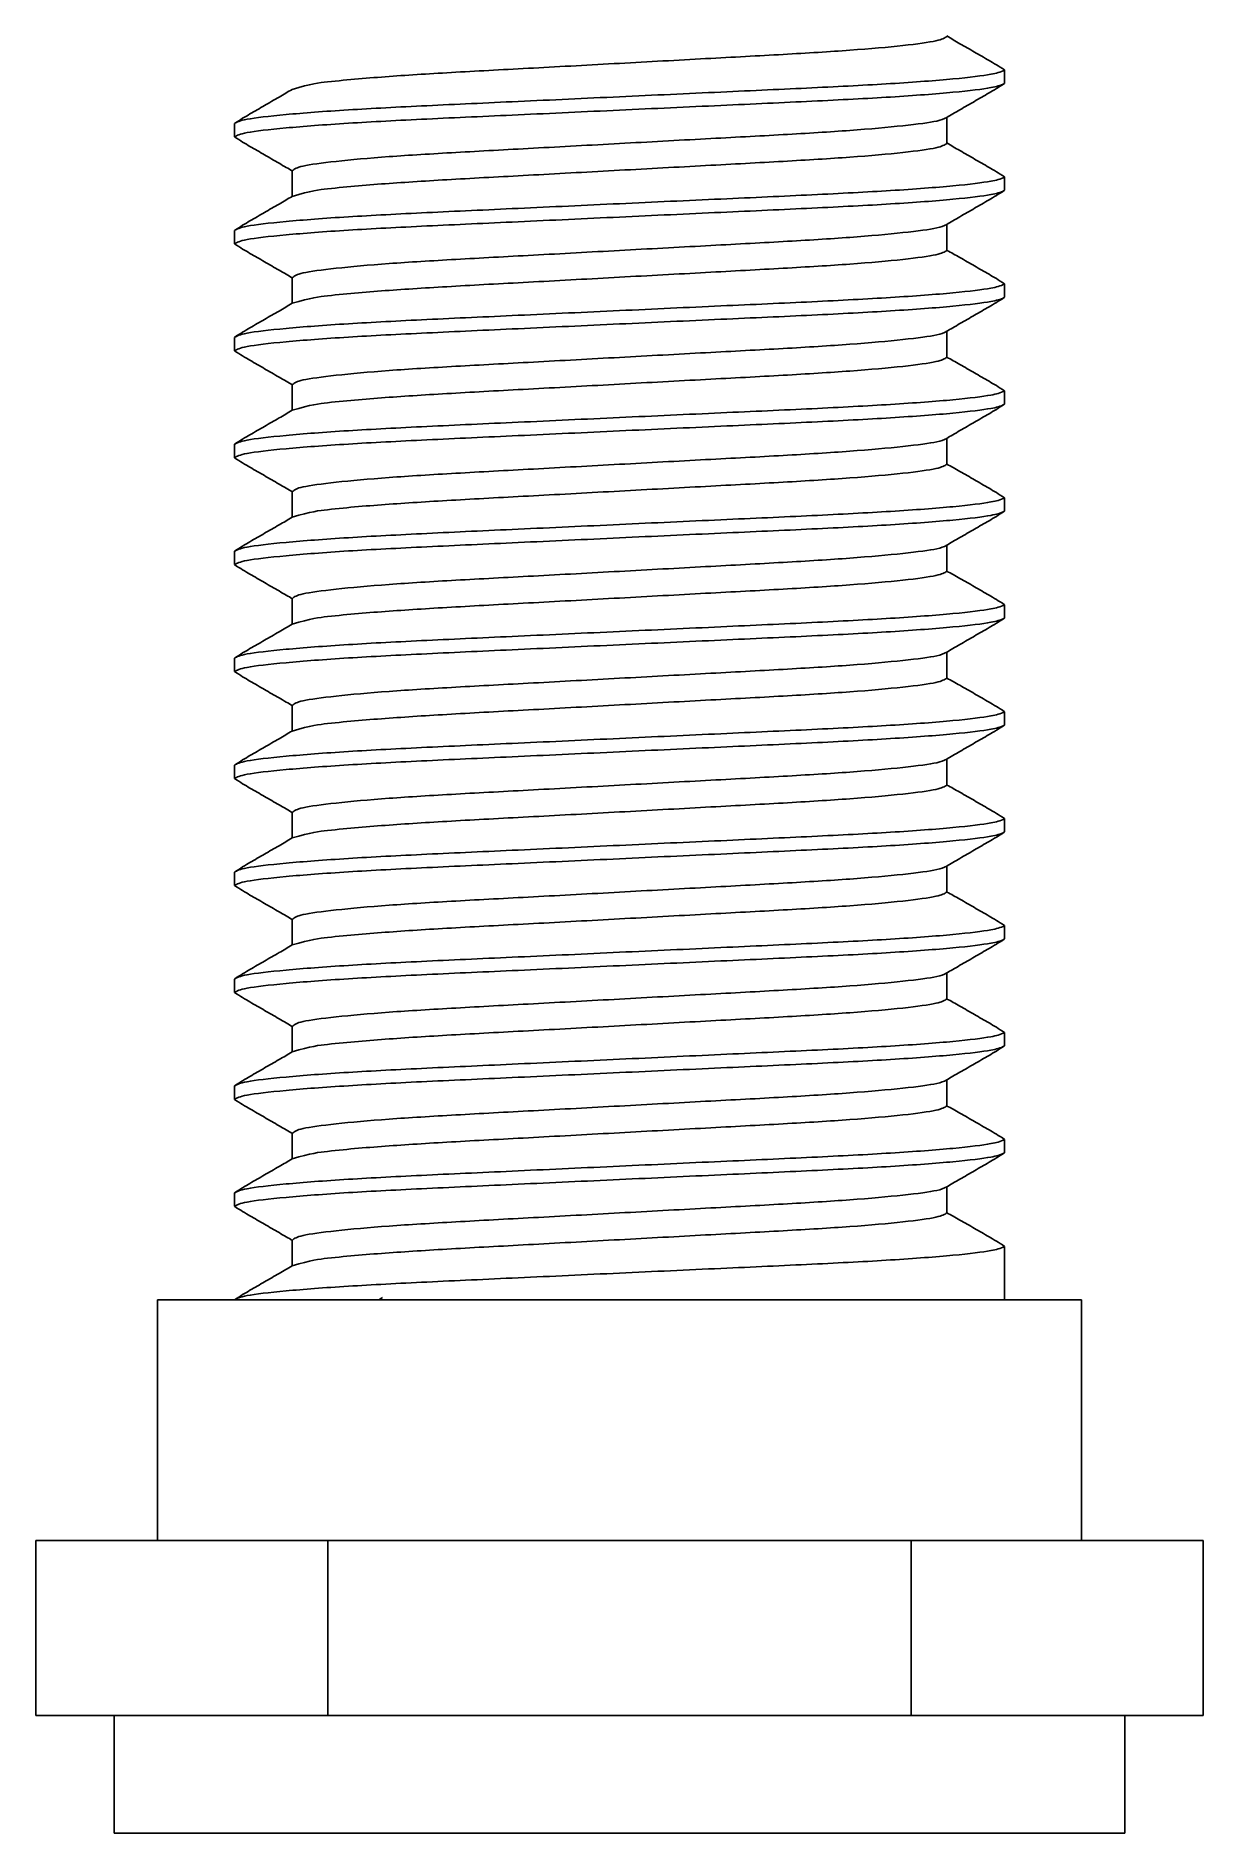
# Model space of a CAD drawing. Header units: inches. Extents: x -0.61 to 0.61, y 0 to 1.87.
import ezdxf

# ---------------------------------------------------------------- set-up
doc = ezdxf.new("R2010")
doc.units = ezdxf.units.IN
doc.header["$LTSCALE"] = 0.5
doc.header["$MEASUREMENT"] = 0
doc.layers.add('Hardware', color=242, linetype='CONTINUOUS')

msp = doc.modelspace()

# ---------------------------------------------------------------- linework, layer by layer
at = {"layer": 'Hardware', "transparency": 16777216}
for p, q in [((0.4, 1.8179), (0.4, 1.8318)), ((-0.4, 1.7623), (-0.4, 1.7762)), ((0.3399, 1.7554), (0.3399, 1.7825)), ((-0.3399, 1.7005), (-0.3399, 1.7269)), ((0.4, 1.7068), (0.4, 1.7207)), ((-0.4, 1.6512), (-0.4, 1.6651)), ((0.3399, 1.6443), (0.3399, 1.6714)), ((-0.3399, 1.5894), (-0.3399, 1.6158)), ((0.4, 1.5957), (0.4, 1.6096)), ((-0.4, 1.5401), (-0.4, 1.554)), ((0.3399, 1.5332), (0.3399, 1.5603)), ((-0.3399, 1.4783), (-0.3399, 1.5047)), ((0.4, 1.4846), (0.4, 1.4984)), ((-0.4, 1.429), (-0.4, 1.4429)), ((0.3399, 1.4221), (0.3399, 1.4491)), ((-0.3399, 1.3672), (-0.3399, 1.3936)), ((0.4, 1.3734), (0.4, 1.3873)), ((-0.4, 1.3179), (-0.4, 1.3318)), ((0.3399, 1.3109), (0.3399, 1.338)), ((-0.3399, 1.2561), (-0.3399, 1.2825)), ((0.4, 1.2623), (0.4, 1.2762)), ((-0.4, 1.2068), (-0.4, 1.2207)), ((0.3399, 1.1998), (0.3399, 1.2269)), ((-0.3399, 1.145), (-0.3399, 1.1714)), ((0.4, 1.1512), (0.4, 1.1651)), ((-0.4, 1.0957), (-0.4, 1.1096)), ((0.3399, 1.0887), (0.3399, 1.1158)), ((-0.3399, 1.0339), (-0.3399, 1.0603)), ((0.4, 1.0401), (0.4, 1.054)), ((-0.4, 0.9846), (-0.4, 0.9984)), ((0.3399, 0.9776), (0.3399, 1.0047)), ((-0.3399, 0.9227), (-0.3399, 0.9491)), ((0.4, 0.929), (0.4, 0.9429)), ((-0.4, 0.8734), (-0.4, 0.8873)), ((0.3399, 0.8665), (0.3399, 0.8936)), ((-0.3399, 0.8116), (-0.3399, 0.838)), ((0.4, 0.8179), (0.4, 0.8318)), ((-0.4, 0.7623), (-0.4, 0.7762)), ((0.3399, 0.7554), (0.3399, 0.7825)), ((-0.3399, 0.7005), (-0.3399, 0.7269)), ((0.4, 0.7068), (0.4, 0.7207)), ((-0.4, 0.6512), (-0.4, 0.6651)), ((0.3399, 0.6443), (0.3399, 0.6714)), ((-0.3399, 0.5894), (-0.3399, 0.6158)), ((0.4, 0.554), (0.4, 0.6096)), ((-0.48, 0.554), (-0.48, 0.304)), ((0.48, 0.554), (-0.48, 0.554)), ((0.48, 0.304), (0.48, 0.554)), ((-0.6062, 0.122), (-0.6062, 0.304)), ((-0.3031, 0.304), (-0.6062, 0.304)), ((-0.3031, 0.122), (-0.3031, 0.304)), ((0.3031, 0.304), (-0.3031, 0.304)), ((0.3031, 0.122), (0.3031, 0.304)), ((0.6062, 0.304), (0.3031, 0.304)), ((0.6062, 0.122), (0.6062, 0.304)), ((-0.3031, 0.122), (-0.6062, 0.122)), ((-0.525, 0.122), (-0.525, 0)), ((0.3031, 0.122), (-0.3031, 0.122)), ((0.6062, 0.122), (0.3031, 0.122)), ((0.525, 0), (0.525, 0.122)), ((0.525, 0), (-0.525, 0))]:
    msp.add_line(p, q, dxfattribs=at)
for points, knots in [([(0.4, 1.8318), (0.3939, 1.8359), (0.3839, 1.8417), (0.3688, 1.8504), (0.3541, 1.8589), (0.3445, 1.8645), (0.3399, 1.8672)], [0, 0, 0, 0, 0.255288, 0.510529, 0.765723, 1, 1, 1, 1]), ([(-0.3399, 1.8116), (-0.3206, 1.8175), (-0.2887, 1.8212), (-0.2418, 1.8251), (-0.172, 1.8295), (-0.0894, 1.8338), (0, 1.8387), (0.0895, 1.8436), (0.1718, 1.848), (0.2428, 1.8523), (0.2975, 1.8572), (0.3332, 1.8621), (0.3377, 1.8651), (0.3399, 1.8665)], [0, 0, 0, 0, 0.036864, 0.134856, 0.229491, 0.324126, 0.422118, 0.520111, 0.614746, 0.70938, 0.807373, 0.905365, 1, 1, 1, 1]), ([(-0.4, 1.7762), (-0.3974, 1.7777), (-0.3922, 1.7806), (-0.3502, 1.7855), (-0.2857, 1.7904), (-0.2022, 1.7947), (-0.1053, 1.7991), (0, 1.804), (0.1053, 1.8089), (0.2022, 1.8133), (0.2856, 1.8176), (0.3509, 1.8225), (0.3857, 1.8269), (0.3957, 1.8294), (0.4, 1.8318)], [0, 0, 0, 0, 0.0800216, 0.1628775, 0.2457335, 0.3257551, 0.4057767, 0.4886326, 0.5714886, 0.6515102, 0.7315318, 0.8143877, 0.8972437, 0.951866, 0.951866, 0.951866, 0.951866]), ([(-0.4, 1.7623), (-0.3974, 1.7638), (-0.3922, 1.7667), (-0.3502, 1.7716), (-0.2857, 1.7765), (-0.2022, 1.7809), (-0.1053, 1.7852), (0, 1.7901), (0.1053, 1.795), (0.2022, 1.7994), (0.2856, 1.8037), (0.3509, 1.8086), (0.3857, 1.813), (0.3957, 1.8155), (0.4, 1.8179)], [0, 0, 0, 0, 0.0800216, 0.1628775, 0.2457335, 0.3257551, 0.4057767, 0.4886326, 0.5714886, 0.6515102, 0.7315318, 0.8143877, 0.8972437, 0.951866, 0.951866, 0.951866, 0.951866]), ([(-0.4, 1.7762), (-0.3939, 1.7803), (-0.3839, 1.7861), (-0.3688, 1.7949), (-0.3541, 1.8034), (-0.3445, 1.809), (-0.3399, 1.8116)], [0, 0, 0, 0, 0.255288, 0.510529, 0.765723, 1, 1, 1, 1]), ([(0.3399, 1.7825), (0.3437, 1.7847), (0.3537, 1.7905), (0.3688, 1.7992), (0.3839, 1.808), (0.3939, 1.8138), (0.4, 1.8179)], [0, 0, 0, 0, 0.249933, 0.499909, 0.749931, 1, 1, 1, 1]), ([(-0.3399, 1.7269), (-0.3377, 1.729), (-0.3332, 1.732), (-0.2975, 1.7369), (-0.2428, 1.7418), (-0.1718, 1.7461), (-0.0895, 1.7505), (0, 1.7554), (0.0895, 1.7603), (0.1718, 1.7646), (0.2428, 1.769), (0.2973, 1.7739), (0.3303, 1.7783), (0.3368, 1.7808), (0.3399, 1.7825)], [0, 0, 0, 0, 0.0841366, 0.171258, 0.2583794, 0.3425159, 0.4266525, 0.5137739, 0.6008953, 0.6850318, 0.7691684, 0.8562898, 0.9434112, 1, 1, 1, 1]), ([(-0.3399, 1.7269), (-0.3437, 1.7291), (-0.3537, 1.7349), (-0.3688, 1.7437), (-0.3839, 1.7524), (-0.3939, 1.7582), (-0.4, 1.7623)], [0, 0, 0, 0, 0.249933, 0.499909, 0.749931, 1, 1, 1, 1]), ([(-0.3399, 1.7005), (-0.3206, 1.7063), (-0.2887, 1.7101), (-0.2418, 1.714), (-0.172, 1.7183), (-0.0894, 1.7227), (0, 1.7276), (0.0895, 1.7325), (0.1718, 1.7369), (0.2428, 1.7412), (0.2975, 1.7461), (0.3332, 1.751), (0.3377, 1.754), (0.3399, 1.7554)], [0, 0, 0, 0, 0.036864, 0.134856, 0.229491, 0.324126, 0.422118, 0.520111, 0.614746, 0.70938, 0.807373, 0.905365, 1, 1, 1, 1]), ([(0.4, 1.7207), (0.3939, 1.7248), (0.3839, 1.7306), (0.3688, 1.7393), (0.3541, 1.7478), (0.3445, 1.7534), (0.3399, 1.7561)], [0, 0, 0, 0, 0.255288, 0.510529, 0.765723, 1, 1, 1, 1]), ([(-0.4, 1.6651), (-0.3974, 1.6665), (-0.3922, 1.6695), (-0.3502, 1.6744), (-0.2857, 1.6793), (-0.2022, 1.6836), (-0.1053, 1.688), (0, 1.6929), (0.1053, 1.6978), (0.2022, 1.7021), (0.2856, 1.7065), (0.3509, 1.7114), (0.3857, 1.7158), (0.3957, 1.7183), (0.4, 1.7207)], [0, 0, 0, 0, 0.0800216, 0.1628775, 0.2457335, 0.3257551, 0.4057767, 0.4886326, 0.5714886, 0.6515102, 0.7315318, 0.8143877, 0.8972437, 0.951866, 0.951866, 0.951866, 0.951866]), ([(-0.4, 1.6512), (-0.3974, 1.6527), (-0.3922, 1.6556), (-0.3502, 1.6605), (-0.2857, 1.6654), (-0.2022, 1.6697), (-0.1053, 1.6741), (0, 1.679), (0.1053, 1.6839), (0.2022, 1.6883), (0.2856, 1.6926), (0.3509, 1.6975), (0.3857, 1.7019), (0.3957, 1.7044), (0.4, 1.7068)], [0, 0, 0, 0, 0.0800216, 0.1628775, 0.2457335, 0.3257551, 0.4057767, 0.4886326, 0.5714886, 0.6515102, 0.7315318, 0.8143877, 0.8972437, 0.951866, 0.951866, 0.951866, 0.951866]), ([(-0.4, 1.6651), (-0.3939, 1.6692), (-0.3839, 1.675), (-0.3688, 1.6838), (-0.3541, 1.6923), (-0.3445, 1.6978), (-0.3399, 1.7005)], [0, 0, 0, 0, 0.255288, 0.510529, 0.765723, 1, 1, 1, 1]), ([(0.3399, 1.6714), (0.3437, 1.6736), (0.3537, 1.6794), (0.3688, 1.6881), (0.3839, 1.6969), (0.3939, 1.7027), (0.4, 1.7068)], [0, 0, 0, 0, 0.249933, 0.499909, 0.749931, 1, 1, 1, 1]), ([(-0.3399, 1.6158), (-0.3377, 1.6179), (-0.3332, 1.6209), (-0.2975, 1.6258), (-0.2428, 1.6307), (-0.1718, 1.635), (-0.0895, 1.6394), (0, 1.6443), (0.0895, 1.6492), (0.1718, 1.6535), (0.2428, 1.6579), (0.2973, 1.6628), (0.3303, 1.6672), (0.3368, 1.6697), (0.3399, 1.6714)], [0, 0, 0, 0, 0.0841366, 0.171258, 0.2583794, 0.3425159, 0.4266525, 0.5137739, 0.6008953, 0.6850318, 0.7691684, 0.8562898, 0.9434112, 1, 1, 1, 1]), ([(-0.3399, 1.6158), (-0.3437, 1.618), (-0.3537, 1.6238), (-0.3688, 1.6326), (-0.3839, 1.6413), (-0.3939, 1.6471), (-0.4, 1.6512)], [0, 0, 0, 0, 0.249933, 0.499909, 0.749931, 1, 1, 1, 1]), ([(-0.3399, 1.5894), (-0.3206, 1.5952), (-0.2887, 1.599), (-0.2418, 1.6029), (-0.172, 1.6072), (-0.0894, 1.6116), (0, 1.6165), (0.0895, 1.6214), (0.1718, 1.6258), (0.2428, 1.6301), (0.2975, 1.635), (0.3332, 1.6399), (0.3377, 1.6428), (0.3399, 1.6443)], [0, 0, 0, 0, 0.036864, 0.134856, 0.229491, 0.324126, 0.422118, 0.520111, 0.614746, 0.70938, 0.807373, 0.905365, 1, 1, 1, 1]), ([(0.4, 1.6096), (0.3939, 1.6137), (0.3839, 1.6195), (0.3688, 1.6282), (0.3541, 1.6367), (0.3445, 1.6423), (0.3399, 1.6443)], [0, 0, 0, 0, 0.255288, 0.510529, 0.765723, 1, 1, 1, 1]), ([(-0.4, 1.554), (-0.3974, 1.5554), (-0.3922, 1.5584), (-0.3502, 1.5633), (-0.2857, 1.5682), (-0.2022, 1.5725), (-0.1053, 1.5769), (0, 1.5818), (0.1053, 1.5867), (0.2022, 1.591), (0.2856, 1.5954), (0.3509, 1.6003), (0.3857, 1.6047), (0.3957, 1.6072), (0.4, 1.6096)], [0, 0, 0, 0, 0.0800216, 0.1628775, 0.2457335, 0.3257551, 0.4057767, 0.4886326, 0.5714886, 0.6515102, 0.7315318, 0.8143877, 0.8972437, 0.951866, 0.951866, 0.951866, 0.951866]), ([(-0.4, 1.5401), (-0.3974, 1.5415), (-0.3922, 1.5445), (-0.3502, 1.5494), (-0.2857, 1.5543), (-0.2022, 1.5586), (-0.1053, 1.563), (0, 1.5679), (0.1053, 1.5728), (0.2022, 1.5771), (0.2856, 1.5815), (0.3509, 1.5864), (0.3857, 1.5908), (0.3957, 1.5933), (0.4, 1.5957)], [0, 0, 0, 0, 0.0800216, 0.1628775, 0.2457335, 0.3257551, 0.4057767, 0.4886326, 0.5714886, 0.6515102, 0.7315318, 0.8143877, 0.8972437, 0.951866, 0.951866, 0.951866, 0.951866]), ([(-0.4, 1.554), (-0.3939, 1.5581), (-0.3839, 1.5639), (-0.3688, 1.5727), (-0.3541, 1.5811), (-0.3445, 1.5867), (-0.3399, 1.5894)], [0, 0, 0, 0, 0.255288, 0.510529, 0.765723, 1, 1, 1, 1]), ([(0.3399, 1.5603), (0.3437, 1.5625), (0.3537, 1.5683), (0.3688, 1.577), (0.3839, 1.5857), (0.3939, 1.5916), (0.4, 1.5957)], [0, 0, 0, 0, 0.249933, 0.499909, 0.749931, 1, 1, 1, 1]), ([(-0.3399, 1.5047), (-0.3377, 1.5068), (-0.3332, 1.5097), (-0.2975, 1.5146), (-0.2428, 1.5196), (-0.1718, 1.5239), (-0.0895, 1.5283), (0, 1.5332), (0.0895, 1.5381), (0.1718, 1.5424), (0.2428, 1.5468), (0.2973, 1.5517), (0.3303, 1.5561), (0.3368, 1.5585), (0.3399, 1.5603)], [0, 0, 0, 0, 0.0841366, 0.171258, 0.2583794, 0.3425159, 0.4266525, 0.5137739, 0.6008953, 0.6850318, 0.7691684, 0.8562898, 0.9434112, 1, 1, 1, 1]), ([(-0.3399, 1.5047), (-0.3437, 1.5069), (-0.3537, 1.5127), (-0.3688, 1.5215), (-0.3839, 1.5302), (-0.3939, 1.536), (-0.4, 1.5401)], [0, 0, 0, 0, 0.249933, 0.499909, 0.749931, 1, 1, 1, 1]), ([(-0.3399, 1.4783), (-0.3206, 1.4841), (-0.2887, 1.4879), (-0.2418, 1.4918), (-0.172, 1.4961), (-0.0894, 1.5005), (0, 1.5054), (0.0895, 1.5103), (0.1718, 1.5146), (0.2428, 1.519), (0.2975, 1.5239), (0.3332, 1.5288), (0.3377, 1.5317), (0.3399, 1.5332)], [0, 0, 0, 0, 0.036864, 0.134856, 0.229491, 0.324126, 0.422118, 0.520111, 0.614746, 0.70938, 0.807373, 0.905365, 1, 1, 1, 1]), ([(0.4, 1.4984), (0.3939, 1.5025), (0.3839, 1.5084), (0.3688, 1.5171), (0.3541, 1.5256), (0.3445, 1.5312), (0.3399, 1.5332)], [0, 0, 0, 0, 0.255288, 0.510529, 0.765723, 1, 1, 1, 1]), ([(-0.4, 1.4429), (-0.3974, 1.4443), (-0.3922, 1.4472), (-0.3502, 1.4521), (-0.2857, 1.4571), (-0.2022, 1.4614), (-0.1053, 1.4658), (0, 1.4707), (0.1053, 1.4756), (0.2022, 1.4799), (0.2856, 1.4843), (0.3509, 1.4892), (0.3857, 1.4936), (0.3957, 1.4961), (0.4, 1.4984)], [0, 0, 0, 0, 0.0800216, 0.1628775, 0.2457335, 0.3257551, 0.4057767, 0.4886326, 0.5714886, 0.6515102, 0.7315318, 0.8143877, 0.8972437, 0.951866, 0.951866, 0.951866, 0.951866]), ([(-0.4, 1.429), (-0.3974, 1.4304), (-0.3922, 1.4334), (-0.3502, 1.4383), (-0.2857, 1.4432), (-0.2022, 1.4475), (-0.1053, 1.4519), (0, 1.4568), (0.1053, 1.4617), (0.2022, 1.466), (0.2856, 1.4704), (0.3509, 1.4753), (0.3857, 1.4797), (0.3957, 1.4822), (0.4, 1.4846)], [0, 0, 0, 0, 0.0800216, 0.1628775, 0.2457335, 0.3257551, 0.4057767, 0.4886326, 0.5714886, 0.6515102, 0.7315318, 0.8143877, 0.8972437, 0.951866, 0.951866, 0.951866, 0.951866]), ([(-0.4, 1.4429), (-0.3939, 1.447), (-0.3839, 1.4528), (-0.3688, 1.4615), (-0.3541, 1.47), (-0.3445, 1.4756), (-0.3399, 1.4783)], [0, 0, 0, 0, 0.255288, 0.510529, 0.765723, 1, 1, 1, 1]), ([(0.3399, 1.4491), (0.3437, 1.4513), (0.3537, 1.4572), (0.3688, 1.4659), (0.3839, 1.4746), (0.3939, 1.4805), (0.4, 1.4846)], [0, 0, 0, 0, 0.249933, 0.499909, 0.749931, 1, 1, 1, 1]), ([(-0.3399, 1.3936), (-0.3377, 1.3957), (-0.3332, 1.3986), (-0.2975, 1.4035), (-0.2428, 1.4084), (-0.1718, 1.4128), (-0.0895, 1.4172), (0, 1.4221), (0.0895, 1.427), (0.1718, 1.4313), (0.2428, 1.4357), (0.2973, 1.4406), (0.3303, 1.445), (0.3368, 1.4474), (0.3399, 1.4491)], [0, 0, 0, 0, 0.0841366, 0.171258, 0.2583794, 0.3425159, 0.4266525, 0.5137739, 0.6008953, 0.6850318, 0.7691684, 0.8562898, 0.9434112, 1, 1, 1, 1]), ([(-0.3399, 1.3936), (-0.3437, 1.3958), (-0.3537, 1.4016), (-0.3688, 1.4103), (-0.3839, 1.4191), (-0.3939, 1.4249), (-0.4, 1.429)], [0, 0, 0, 0, 0.249933, 0.499909, 0.749931, 1, 1, 1, 1]), ([(-0.3399, 1.3672), (-0.3206, 1.373), (-0.2887, 1.3768), (-0.2418, 1.3807), (-0.172, 1.385), (-0.0894, 1.3894), (0, 1.3943), (0.0895, 1.3992), (0.1718, 1.4035), (0.2428, 1.4079), (0.2975, 1.4128), (0.3332, 1.4177), (0.3377, 1.4206), (0.3399, 1.4221)], [0, 0, 0, 0, 0.036864, 0.134856, 0.229491, 0.324126, 0.422118, 0.520111, 0.614746, 0.70938, 0.807373, 0.905365, 1, 1, 1, 1]), ([(0.4, 1.3873), (0.3939, 1.3914), (0.3839, 1.3973), (0.3688, 1.406), (0.3541, 1.4145), (0.3445, 1.4201), (0.3399, 1.4221)], [0, 0, 0, 0, 0.255288, 0.510529, 0.765723, 1, 1, 1, 1]), ([(-0.4, 1.3318), (-0.3974, 1.3332), (-0.3922, 1.3361), (-0.3502, 1.341), (-0.2857, 1.3459), (-0.2022, 1.3503), (-0.1053, 1.3547), (0, 1.3596), (0.1053, 1.3645), (0.2022, 1.3688), (0.2856, 1.3732), (0.3509, 1.3781), (0.3857, 1.3825), (0.3957, 1.385), (0.4, 1.3873)], [0, 0, 0, 0, 0.0800216, 0.1628775, 0.2457335, 0.3257551, 0.4057767, 0.4886326, 0.5714886, 0.6515102, 0.7315318, 0.8143877, 0.8972437, 0.951866, 0.951866, 0.951866, 0.951866]), ([(-0.4, 1.3179), (-0.3974, 1.3193), (-0.3922, 1.3222), (-0.3502, 1.3271), (-0.2857, 1.3321), (-0.2022, 1.3364), (-0.1053, 1.3408), (0, 1.3457), (0.1053, 1.3506), (0.2022, 1.3549), (0.2856, 1.3593), (0.3509, 1.3642), (0.3857, 1.3686), (0.3957, 1.3711), (0.4, 1.3734)], [0, 0, 0, 0, 0.0800216, 0.1628775, 0.2457335, 0.3257551, 0.4057767, 0.4886326, 0.5714886, 0.6515102, 0.7315318, 0.8143877, 0.8972437, 0.951866, 0.951866, 0.951866, 0.951866]), ([(-0.4, 1.3318), (-0.3939, 1.3359), (-0.3839, 1.3417), (-0.3688, 1.3504), (-0.3541, 1.3589), (-0.3445, 1.3645), (-0.3399, 1.3672)], [0, 0, 0, 0, 0.255288, 0.510529, 0.765723, 1, 1, 1, 1]), ([(0.3399, 1.338), (0.3437, 1.3402), (0.3537, 1.3461), (0.3688, 1.3548), (0.3839, 1.3635), (0.3939, 1.3693), (0.4, 1.3734)], [0, 0, 0, 0, 0.249933, 0.499909, 0.749931, 1, 1, 1, 1]), ([(-0.3399, 1.2825), (-0.3377, 1.2846), (-0.3332, 1.2875), (-0.2975, 1.2924), (-0.2428, 1.2973), (-0.1718, 1.3017), (-0.0895, 1.306), (0, 1.3109), (0.0895, 1.3158), (0.1718, 1.3202), (0.2428, 1.3246), (0.2973, 1.3295), (0.3303, 1.3339), (0.3368, 1.3363), (0.3399, 1.338)], [0, 0, 0, 0, 0.0841366, 0.171258, 0.2583794, 0.3425159, 0.4266525, 0.5137739, 0.6008953, 0.6850318, 0.7691684, 0.8562898, 0.9434112, 1, 1, 1, 1]), ([(-0.3399, 1.2825), (-0.3437, 1.2847), (-0.3537, 1.2905), (-0.3688, 1.2992), (-0.3839, 1.308), (-0.3939, 1.3138), (-0.4, 1.3179)], [0, 0, 0, 0, 0.249933, 0.499909, 0.749931, 1, 1, 1, 1]), ([(-0.3399, 1.2561), (-0.3206, 1.2619), (-0.2887, 1.2657), (-0.2418, 1.2696), (-0.172, 1.2739), (-0.0894, 1.2783), (0, 1.2832), (0.0895, 1.2881), (0.1718, 1.2924), (0.2428, 1.2968), (0.2975, 1.3017), (0.3332, 1.3066), (0.3377, 1.3095), (0.3399, 1.3109)], [0, 0, 0, 0, 0.036864, 0.134856, 0.229491, 0.324126, 0.422118, 0.520111, 0.614746, 0.70938, 0.807373, 0.905365, 1, 1, 1, 1]), ([(0.4, 1.2762), (0.3939, 1.2803), (0.3839, 1.2861), (0.3688, 1.2949), (0.3541, 1.3034), (0.3445, 1.309), (0.3399, 1.3109)], [0, 0, 0, 0, 0.255288, 0.510529, 0.765723, 1, 1, 1, 1]), ([(-0.4, 1.2207), (-0.3974, 1.2221), (-0.3922, 1.225), (-0.3502, 1.2299), (-0.2857, 1.2348), (-0.2022, 1.2392), (-0.1053, 1.2435), (0, 1.2484), (0.1053, 1.2533), (0.2022, 1.2577), (0.2856, 1.2621), (0.3509, 1.267), (0.3857, 1.2714), (0.3957, 1.2739), (0.4, 1.2762)], [0, 0, 0, 0, 0.0800216, 0.1628775, 0.2457335, 0.3257551, 0.4057767, 0.4886326, 0.5714886, 0.6515102, 0.7315318, 0.8143877, 0.8972437, 0.951866, 0.951866, 0.951866, 0.951866]), ([(-0.4, 1.2068), (-0.3974, 1.2082), (-0.3922, 1.2111), (-0.3502, 1.216), (-0.2857, 1.2209), (-0.2022, 1.2253), (-0.1053, 1.2297), (0, 1.2346), (0.1053, 1.2395), (0.2022, 1.2438), (0.2856, 1.2482), (0.3509, 1.2531), (0.3857, 1.2575), (0.3957, 1.26), (0.4, 1.2623)], [0, 0, 0, 0, 0.0800216, 0.1628775, 0.2457335, 0.3257551, 0.4057767, 0.4886326, 0.5714886, 0.6515102, 0.7315318, 0.8143877, 0.8972437, 0.951866, 0.951866, 0.951866, 0.951866]), ([(-0.4, 1.2207), (-0.3939, 1.2248), (-0.3839, 1.2306), (-0.3688, 1.2393), (-0.3541, 1.2478), (-0.3445, 1.2534), (-0.3399, 1.2561)], [0, 0, 0, 0, 0.255288, 0.510529, 0.765723, 1, 1, 1, 1]), ([(0.3399, 1.2269), (0.3437, 1.2291), (0.3537, 1.2349), (0.3688, 1.2437), (0.3839, 1.2524), (0.3939, 1.2582), (0.4, 1.2623)], [0, 0, 0, 0, 0.249933, 0.499909, 0.749931, 1, 1, 1, 1]), ([(-0.3399, 1.1714), (-0.3377, 1.1735), (-0.3332, 1.1764), (-0.2975, 1.1813), (-0.2428, 1.1862), (-0.1718, 1.1906), (-0.0895, 1.1949), (0, 1.1998), (0.0895, 1.2047), (0.1718, 1.2091), (0.2428, 1.2134), (0.2973, 1.2183), (0.3303, 1.2227), (0.3368, 1.2252), (0.3399, 1.2269)], [0, 0, 0, 0, 0.0841366, 0.171258, 0.2583794, 0.3425159, 0.4266525, 0.5137739, 0.6008953, 0.6850318, 0.7691684, 0.8562898, 0.9434112, 1, 1, 1, 1]), ([(-0.3399, 1.1714), (-0.3437, 1.1736), (-0.3537, 1.1794), (-0.3688, 1.1881), (-0.3839, 1.1969), (-0.3939, 1.2027), (-0.4, 1.2068)], [0, 0, 0, 0, 0.249933, 0.499909, 0.749931, 1, 1, 1, 1]), ([(-0.3399, 1.145), (-0.3206, 1.1508), (-0.2887, 1.1545), (-0.2418, 1.1584), (-0.172, 1.1628), (-0.0894, 1.1672), (0, 1.1721), (0.0895, 1.177), (0.1718, 1.1813), (0.2428, 1.1857), (0.2975, 1.1906), (0.3332, 1.1955), (0.3377, 1.1984), (0.3399, 1.1998)], [0, 0, 0, 0, 0.036864, 0.134856, 0.229491, 0.324126, 0.422118, 0.520111, 0.614746, 0.70938, 0.807373, 0.905365, 1, 1, 1, 1]), ([(0.4, 1.1651), (0.3939, 1.1692), (0.3839, 1.175), (0.3688, 1.1838), (0.3541, 1.1923), (0.3445, 1.1978), (0.3399, 1.1998)], [0, 0, 0, 0, 0.255288, 0.510529, 0.765723, 1, 1, 1, 1]), ([(-0.4, 1.1096), (-0.3974, 1.111), (-0.3922, 1.1139), (-0.3502, 1.1188), (-0.2857, 1.1237), (-0.2022, 1.1281), (-0.1053, 1.1324), (0, 1.1373), (0.1053, 1.1422), (0.2022, 1.1466), (0.2856, 1.1509), (0.3509, 1.1558), (0.3857, 1.1603), (0.3957, 1.1627), (0.4, 1.1651)], [0, 0, 0, 0, 0.0800216, 0.1628775, 0.2457335, 0.3257551, 0.4057767, 0.4886326, 0.5714886, 0.6515102, 0.7315318, 0.8143877, 0.8972437, 0.951866, 0.951866, 0.951866, 0.951866]), ([(-0.4, 1.0957), (-0.3974, 1.0971), (-0.3922, 1.1), (-0.3502, 1.1049), (-0.2857, 1.1098), (-0.2022, 1.1142), (-0.1053, 1.1185), (0, 1.1234), (0.1053, 1.1283), (0.2022, 1.1327), (0.2856, 1.1371), (0.3509, 1.142), (0.3857, 1.1464), (0.3957, 1.1489), (0.4, 1.1512)], [0, 0, 0, 0, 0.0800216, 0.1628775, 0.2457335, 0.3257551, 0.4057767, 0.4886326, 0.5714886, 0.6515102, 0.7315318, 0.8143877, 0.8972437, 0.951866, 0.951866, 0.951866, 0.951866]), ([(-0.4, 1.1096), (-0.3939, 1.1137), (-0.3839, 1.1195), (-0.3688, 1.1282), (-0.3541, 1.1367), (-0.3445, 1.1423), (-0.3399, 1.145)], [0, 0, 0, 0, 0.255288, 0.510529, 0.765723, 1, 1, 1, 1]), ([(0.3399, 1.1158), (0.3437, 1.118), (0.3537, 1.1238), (0.3688, 1.1326), (0.3839, 1.1413), (0.3939, 1.1471), (0.4, 1.1512)], [0, 0, 0, 0, 0.249933, 0.499909, 0.749931, 1, 1, 1, 1]), ([(-0.3399, 1.0603), (-0.3377, 1.0624), (-0.3332, 1.0653), (-0.2975, 1.0702), (-0.2428, 1.0751), (-0.1718, 1.0795), (-0.0895, 1.0838), (0, 1.0887), (0.0895, 1.0936), (0.1718, 1.098), (0.2428, 1.1023), (0.2973, 1.1072), (0.3303, 1.1116), (0.3368, 1.1141), (0.3399, 1.1158)], [0, 0, 0, 0, 0.0841366, 0.171258, 0.2583794, 0.3425159, 0.4266525, 0.5137739, 0.6008953, 0.6850318, 0.7691684, 0.8562898, 0.9434112, 1, 1, 1, 1]), ([(-0.3399, 1.0603), (-0.3437, 1.0625), (-0.3537, 1.0683), (-0.3688, 1.077), (-0.3839, 1.0857), (-0.3939, 1.0916), (-0.4, 1.0957)], [0, 0, 0, 0, 0.249933, 0.499909, 0.749931, 1, 1, 1, 1]), ([(-0.3399, 1.0339), (-0.3206, 1.0397), (-0.2887, 1.0434), (-0.2418, 1.0473), (-0.172, 1.0517), (-0.0894, 1.056), (0, 1.0609), (0.0895, 1.0658), (0.1718, 1.0702), (0.2428, 1.0746), (0.2975, 1.0795), (0.3332, 1.0844), (0.3377, 1.0873), (0.3399, 1.0887)], [0, 0, 0, 0, 0.036864, 0.134856, 0.229491, 0.324126, 0.422118, 0.520111, 0.614746, 0.70938, 0.807373, 0.905365, 1, 1, 1, 1]), ([(0.4, 1.054), (0.3939, 1.0581), (0.3839, 1.0639), (0.3688, 1.0727), (0.3541, 1.0811), (0.3445, 1.0867), (0.3399, 1.0887)], [0, 0, 0, 0, 0.255288, 0.510529, 0.765723, 1, 1, 1, 1]), ([(-0.4, 0.9984), (-0.3974, 0.9999), (-0.3922, 1.0028), (-0.3502, 1.0077), (-0.2857, 1.0126), (-0.2022, 1.017), (-0.1053, 1.0213), (0, 1.0262), (0.1053, 1.0311), (0.2022, 1.0355), (0.2856, 1.0398), (0.3509, 1.0447), (0.3857, 1.0491), (0.3957, 1.0516), (0.4, 1.054)], [0, 0, 0, 0, 0.0800216, 0.1628775, 0.2457335, 0.3257551, 0.4057767, 0.4886326, 0.5714886, 0.6515102, 0.7315318, 0.8143877, 0.8972437, 0.951866, 0.951866, 0.951866, 0.951866]), ([(-0.4, 0.9846), (-0.3974, 0.986), (-0.3922, 0.9889), (-0.3502, 0.9938), (-0.2857, 0.9987), (-0.2022, 1.0031), (-0.1053, 1.0074), (0, 1.0123), (0.1053, 1.0172), (0.2022, 1.0216), (0.2856, 1.0259), (0.3509, 1.0308), (0.3857, 1.0353), (0.3957, 1.0377), (0.4, 1.0401)], [0, 0, 0, 0, 0.0800216, 0.1628775, 0.2457335, 0.3257551, 0.4057767, 0.4886326, 0.5714886, 0.6515102, 0.7315318, 0.8143877, 0.8972437, 0.951866, 0.951866, 0.951866, 0.951866]), ([(-0.4, 0.9984), (-0.3939, 1.0025), (-0.3839, 1.0084), (-0.3688, 1.0171), (-0.3541, 1.0256), (-0.3445, 1.0312), (-0.3399, 1.0339)], [0, 0, 0, 0, 0.255288, 0.510529, 0.765723, 1, 1, 1, 1]), ([(0.3399, 1.0047), (0.3437, 1.0069), (0.3537, 1.0127), (0.3688, 1.0215), (0.3839, 1.0302), (0.3939, 1.036), (0.4, 1.0401)], [0, 0, 0, 0, 0.249933, 0.499909, 0.749931, 1, 1, 1, 1]), ([(-0.3399, 0.9491), (-0.3377, 0.9513), (-0.3332, 0.9542), (-0.2975, 0.9591), (-0.2428, 0.964), (-0.1718, 0.9684), (-0.0895, 0.9727), (0, 0.9776), (0.0895, 0.9825), (0.1718, 0.9869), (0.2428, 0.9912), (0.2973, 0.9961), (0.3303, 1.0005), (0.3368, 1.003), (0.3399, 1.0047)], [0, 0, 0, 0, 0.0841366, 0.171258, 0.2583794, 0.3425159, 0.4266525, 0.5137739, 0.6008953, 0.6850318, 0.7691684, 0.8562898, 0.9434112, 1, 1, 1, 1]), ([(-0.3399, 0.9491), (-0.3437, 0.9513), (-0.3537, 0.9572), (-0.3688, 0.9659), (-0.3839, 0.9746), (-0.3939, 0.9805), (-0.4, 0.9846)], [0, 0, 0, 0, 0.249933, 0.499909, 0.749931, 1, 1, 1, 1]), ([(-0.3399, 0.9227), (-0.3206, 0.9286), (-0.2887, 0.9323), (-0.2418, 0.9362), (-0.172, 0.9406), (-0.0894, 0.9449), (0, 0.9498), (0.0895, 0.9547), (0.1718, 0.9591), (0.2428, 0.9634), (0.2975, 0.9684), (0.3332, 0.9733), (0.3377, 0.9762), (0.3399, 0.9776)], [0, 0, 0, 0, 0.036864, 0.134856, 0.229491, 0.324126, 0.422118, 0.520111, 0.614746, 0.70938, 0.807373, 0.905365, 1, 1, 1, 1]), ([(0.4, 0.9429), (0.3939, 0.947), (0.3839, 0.9528), (0.3688, 0.9615), (0.3541, 0.97), (0.3445, 0.9756), (0.3399, 0.9776)], [0, 0, 0, 0, 0.255288, 0.510529, 0.765723, 1, 1, 1, 1]), ([(-0.4, 0.8873), (-0.3974, 0.8888), (-0.3922, 0.8917), (-0.3502, 0.8966), (-0.2857, 0.9015), (-0.2022, 0.9059), (-0.1053, 0.9102), (0, 0.9151), (0.1053, 0.92), (0.2022, 0.9244), (0.2856, 0.9287), (0.3509, 0.9336), (0.3857, 0.938), (0.3957, 0.9405), (0.4, 0.9429)], [0, 0, 0, 0, 0.0800216, 0.1628775, 0.2457335, 0.3257551, 0.4057767, 0.4886326, 0.5714886, 0.6515102, 0.7315318, 0.8143877, 0.8972437, 0.951866, 0.951866, 0.951866, 0.951866]), ([(-0.4, 0.8734), (-0.3974, 0.8749), (-0.3922, 0.8778), (-0.3502, 0.8827), (-0.2857, 0.8876), (-0.2022, 0.892), (-0.1053, 0.8963), (0, 0.9012), (0.1053, 0.9061), (0.2022, 0.9105), (0.2856, 0.9148), (0.3509, 0.9197), (0.3857, 0.9241), (0.3957, 0.9266), (0.4, 0.929)], [0, 0, 0, 0, 0.0800216, 0.1628775, 0.2457335, 0.3257551, 0.4057767, 0.4886326, 0.5714886, 0.6515102, 0.7315318, 0.8143877, 0.8972437, 0.951866, 0.951866, 0.951866, 0.951866]), ([(-0.4, 0.8873), (-0.3939, 0.8914), (-0.3839, 0.8973), (-0.3688, 0.906), (-0.3541, 0.9145), (-0.3445, 0.9201), (-0.3399, 0.9227)], [0, 0, 0, 0, 0.255288, 0.510529, 0.765723, 1, 1, 1, 1]), ([(0.3399, 0.8936), (0.3437, 0.8958), (0.3537, 0.9016), (0.3688, 0.9103), (0.3839, 0.9191), (0.3939, 0.9249), (0.4, 0.929)], [0, 0, 0, 0, 0.249933, 0.499909, 0.749931, 1, 1, 1, 1]), ([(-0.3399, 0.838), (-0.3377, 0.8402), (-0.3332, 0.8431), (-0.2975, 0.848), (-0.2428, 0.8529), (-0.1718, 0.8572), (-0.0895, 0.8616), (0, 0.8665), (0.0895, 0.8714), (0.1718, 0.8758), (0.2428, 0.8801), (0.2973, 0.885), (0.3303, 0.8894), (0.3368, 0.8919), (0.3399, 0.8936)], [0, 0, 0, 0, 0.0841366, 0.171258, 0.2583794, 0.3425159, 0.4266525, 0.5137739, 0.6008953, 0.6850318, 0.7691684, 0.8562898, 0.9434112, 1, 1, 1, 1]), ([(-0.3399, 0.838), (-0.3437, 0.8402), (-0.3537, 0.8461), (-0.3688, 0.8548), (-0.3839, 0.8635), (-0.3939, 0.8693), (-0.4, 0.8734)], [0, 0, 0, 0, 0.249933, 0.499909, 0.749931, 1, 1, 1, 1]), ([(-0.3399, 0.8116), (-0.3206, 0.8175), (-0.2887, 0.8212), (-0.2418, 0.8251), (-0.172, 0.8295), (-0.0894, 0.8338), (0, 0.8387), (0.0895, 0.8436), (0.1718, 0.848), (0.2428, 0.8523), (0.2975, 0.8572), (0.3332, 0.8621), (0.3377, 0.8651), (0.3399, 0.8665)], [0, 0, 0, 0, 0.036864, 0.134856, 0.229491, 0.324126, 0.422118, 0.520111, 0.614746, 0.70938, 0.807373, 0.905365, 1, 1, 1, 1]), ([(0.4, 0.8318), (0.3939, 0.8359), (0.3839, 0.8417), (0.3688, 0.8504), (0.3541, 0.8589), (0.3445, 0.8645), (0.3399, 0.8665)], [0, 0, 0, 0, 0.255288, 0.510529, 0.765723, 1, 1, 1, 1]), ([(-0.4, 0.7762), (-0.3974, 0.7777), (-0.3922, 0.7806), (-0.3502, 0.7855), (-0.2857, 0.7904), (-0.2022, 0.7947), (-0.1053, 0.7991), (0, 0.804), (0.1053, 0.8089), (0.2022, 0.8133), (0.2856, 0.8176), (0.3509, 0.8225), (0.3857, 0.8269), (0.3957, 0.8294), (0.4, 0.8318)], [0, 0, 0, 0, 0.0800216, 0.1628775, 0.2457335, 0.3257551, 0.4057767, 0.4886326, 0.5714886, 0.6515102, 0.7315318, 0.8143877, 0.8972437, 0.951866, 0.951866, 0.951866, 0.951866]), ([(-0.4, 0.7623), (-0.3974, 0.7638), (-0.3922, 0.7667), (-0.3502, 0.7716), (-0.2857, 0.7765), (-0.2022, 0.7809), (-0.1053, 0.7852), (0, 0.7901), (0.1053, 0.795), (0.2022, 0.7994), (0.2856, 0.8037), (0.3509, 0.8086), (0.3857, 0.813), (0.3957, 0.8155), (0.4, 0.8179)], [0, 0, 0, 0, 0.0800216, 0.1628775, 0.2457335, 0.3257551, 0.4057767, 0.4886326, 0.5714886, 0.6515102, 0.7315318, 0.8143877, 0.8972437, 0.951866, 0.951866, 0.951866, 0.951866]), ([(-0.4, 0.7762), (-0.3939, 0.7803), (-0.3839, 0.7861), (-0.3688, 0.7949), (-0.3541, 0.8034), (-0.3445, 0.809), (-0.3399, 0.8116)], [0, 0, 0, 0, 0.255288, 0.510529, 0.765723, 1, 1, 1, 1]), ([(0.3399, 0.7825), (0.3437, 0.7847), (0.3537, 0.7905), (0.3688, 0.7992), (0.3839, 0.808), (0.3939, 0.8138), (0.4, 0.8179)], [0, 0, 0, 0, 0.249933, 0.499909, 0.749931, 1, 1, 1, 1]), ([(-0.3399, 0.7269), (-0.3377, 0.729), (-0.3332, 0.732), (-0.2975, 0.7369), (-0.2428, 0.7418), (-0.1718, 0.7461), (-0.0895, 0.7505), (0, 0.7554), (0.0895, 0.7603), (0.1718, 0.7646), (0.2428, 0.769), (0.2973, 0.7739), (0.3303, 0.7783), (0.3368, 0.7808), (0.3399, 0.7825)], [0, 0, 0, 0, 0.0841366, 0.171258, 0.2583794, 0.3425159, 0.4266525, 0.5137739, 0.6008953, 0.6850318, 0.7691684, 0.8562898, 0.9434112, 1, 1, 1, 1]), ([(-0.3399, 0.7269), (-0.3437, 0.7291), (-0.3537, 0.7349), (-0.3688, 0.7437), (-0.3839, 0.7524), (-0.3939, 0.7582), (-0.4, 0.7623)], [0, 0, 0, 0, 0.249933, 0.499909, 0.749931, 1, 1, 1, 1]), ([(-0.3399, 0.7005), (-0.3206, 0.7063), (-0.2887, 0.7101), (-0.2418, 0.714), (-0.172, 0.7183), (-0.0894, 0.7227), (0, 0.7276), (0.0895, 0.7325), (0.1718, 0.7369), (0.2428, 0.7412), (0.2975, 0.7461), (0.3332, 0.751), (0.3377, 0.754), (0.3399, 0.7554)], [0, 0, 0, 0, 0.036864, 0.134856, 0.229491, 0.324126, 0.422118, 0.520111, 0.614746, 0.70938, 0.807373, 0.905365, 1, 1, 1, 1]), ([(0.4, 0.7207), (0.3939, 0.7248), (0.3839, 0.7306), (0.3688, 0.7393), (0.3541, 0.7478), (0.3445, 0.7534), (0.3399, 0.7554)], [0, 0, 0, 0, 0.255288, 0.510529, 0.765723, 1, 1, 1, 1]), ([(-0.4, 0.6651), (-0.3974, 0.6665), (-0.3922, 0.6695), (-0.3502, 0.6744), (-0.2857, 0.6793), (-0.2022, 0.6836), (-0.1053, 0.688), (0, 0.6929), (0.1053, 0.6978), (0.2022, 0.7021), (0.2856, 0.7065), (0.3509, 0.7114), (0.3857, 0.7158), (0.3957, 0.7183), (0.4, 0.7207)], [0, 0, 0, 0, 0.0800216, 0.1628775, 0.2457335, 0.3257551, 0.4057767, 0.4886326, 0.5714886, 0.6515102, 0.7315318, 0.8143877, 0.8972437, 0.951866, 0.951866, 0.951866, 0.951866]), ([(-0.4, 0.6512), (-0.3974, 0.6527), (-0.3922, 0.6556), (-0.3502, 0.6605), (-0.2857, 0.6654), (-0.2022, 0.6697), (-0.1053, 0.6741), (0, 0.679), (0.1053, 0.6839), (0.2022, 0.6883), (0.2856, 0.6926), (0.3509, 0.6975), (0.3857, 0.7019), (0.3957, 0.7044), (0.4, 0.7068)], [0, 0, 0, 0, 0.0800216, 0.1628775, 0.2457335, 0.3257551, 0.4057767, 0.4886326, 0.5714886, 0.6515102, 0.7315318, 0.8143877, 0.8972437, 0.951866, 0.951866, 0.951866, 0.951866]), ([(-0.4, 0.6651), (-0.3939, 0.6692), (-0.3839, 0.675), (-0.3688, 0.6838), (-0.3541, 0.6923), (-0.3445, 0.6978), (-0.3399, 0.7005)], [0, 0, 0, 0, 0.255288, 0.510529, 0.765723, 1, 1, 1, 1]), ([(0.3399, 0.6714), (0.3437, 0.6736), (0.3537, 0.6794), (0.3688, 0.6881), (0.3839, 0.6969), (0.3939, 0.7027), (0.4, 0.7068)], [0, 0, 0, 0, 0.249933, 0.499909, 0.749931, 1, 1, 1, 1]), ([(-0.3399, 0.6158), (-0.3377, 0.6179), (-0.3332, 0.6209), (-0.2975, 0.6258), (-0.2428, 0.6307), (-0.1718, 0.635), (-0.0895, 0.6394), (0, 0.6443), (0.0895, 0.6492), (0.1718, 0.6535), (0.2428, 0.6579), (0.2973, 0.6628), (0.3303, 0.6672), (0.3368, 0.6697), (0.3399, 0.6714)], [0, 0, 0, 0, 0.0841366, 0.171258, 0.2583794, 0.3425159, 0.4266525, 0.5137739, 0.6008953, 0.6850318, 0.7691684, 0.8562898, 0.9434112, 1, 1, 1, 1]), ([(-0.3399, 0.6158), (-0.3437, 0.618), (-0.3537, 0.6238), (-0.3688, 0.6326), (-0.3839, 0.6413), (-0.3939, 0.6471), (-0.4, 0.6512)], [0, 0, 0, 0, 0.249933, 0.499909, 0.749931, 1, 1, 1, 1]), ([(-0.3399, 0.5894), (-0.3206, 0.5952), (-0.2887, 0.599), (-0.2418, 0.6029), (-0.172, 0.6072), (-0.0894, 0.6116), (0, 0.6165), (0.0895, 0.6214), (0.1718, 0.6258), (0.2428, 0.6301), (0.2975, 0.635), (0.3332, 0.6399), (0.3377, 0.6428), (0.3399, 0.6443)], [0, 0, 0, 0, 0.036864, 0.134856, 0.229491, 0.324126, 0.422118, 0.520111, 0.614746, 0.70938, 0.807373, 0.905365, 1, 1, 1, 1]), ([(0.4, 0.6096), (0.3939, 0.6137), (0.3839, 0.6195), (0.3688, 0.6282), (0.3541, 0.6367), (0.3445, 0.6423), (0.3399, 0.6443)], [0, 0, 0, 0, 0.255288, 0.510529, 0.765723, 1, 1, 1, 1]), ([(-0.4, 0.554), (-0.3974, 0.5554), (-0.3922, 0.5584), (-0.3502, 0.5633), (-0.2857, 0.5682), (-0.2022, 0.5725), (-0.1053, 0.5769), (0, 0.5818), (0.1053, 0.5867), (0.2022, 0.591), (0.2856, 0.5954), (0.3509, 0.6003), (0.3857, 0.6047), (0.3957, 0.6072), (0.4, 0.6096)], [0, 0, 0, 0, 0.0800216, 0.1628775, 0.2457335, 0.3257551, 0.4057767, 0.4886326, 0.5714886, 0.6515102, 0.7315318, 0.8143877, 0.8972437, 0.951866, 0.951866, 0.951866, 0.951866]), ([(-0.4, 0.554), (-0.3939, 0.5581), (-0.3839, 0.5639), (-0.3688, 0.5727), (-0.3541, 0.5811), (-0.3445, 0.5867), (-0.3399, 0.5894)], [0, 0, 0, 0, 0.255288, 0.510529, 0.765723, 1, 1, 1, 1])]:
    msp.add_open_spline(points, degree=3, knots=knots, dxfattribs=at)
msp.add_open_spline([(-0.2461, 0.5565), (-0.2474, 0.5557), (-0.2487, 0.5548), (-0.25, 0.554)], degree=3, dxfattribs=at)

doc.saveas('drawing.dxf')
